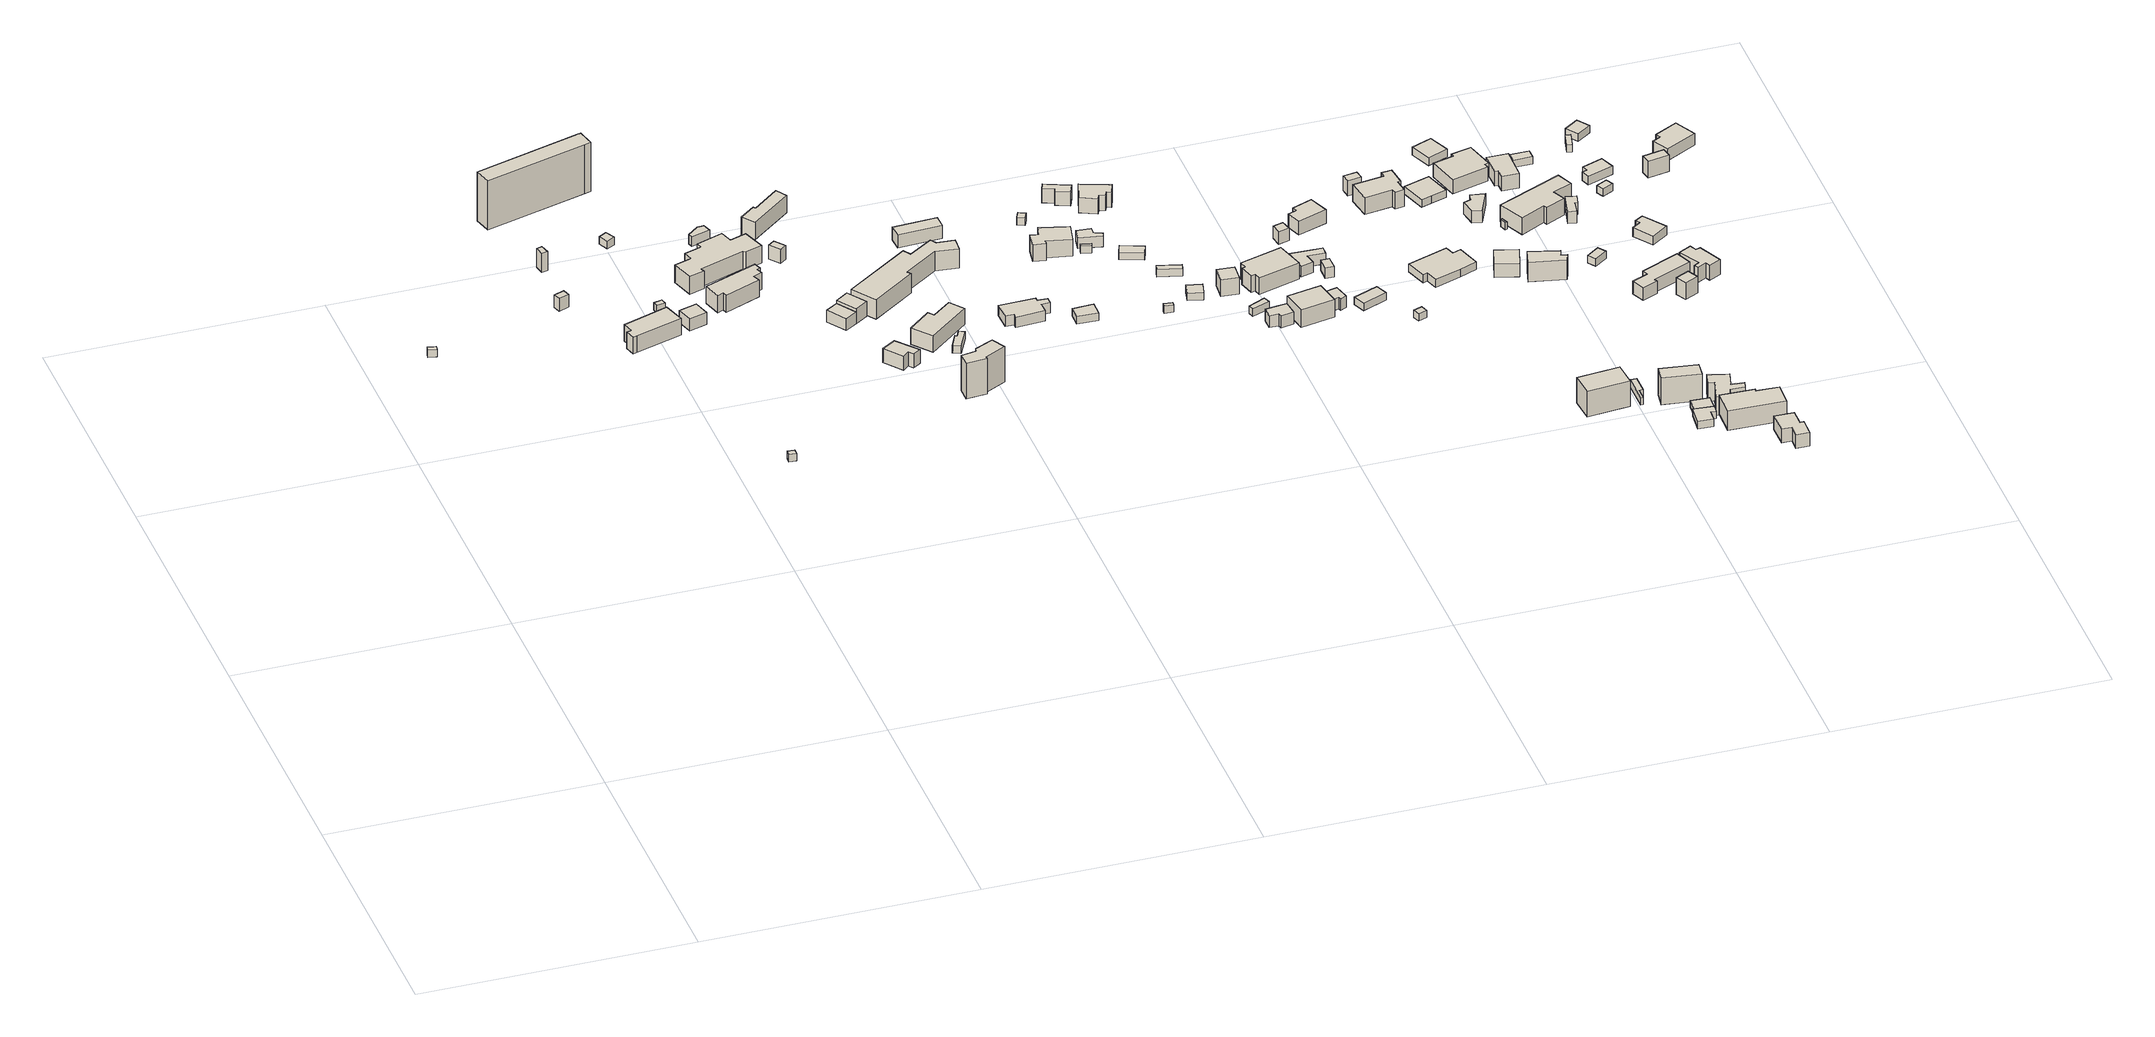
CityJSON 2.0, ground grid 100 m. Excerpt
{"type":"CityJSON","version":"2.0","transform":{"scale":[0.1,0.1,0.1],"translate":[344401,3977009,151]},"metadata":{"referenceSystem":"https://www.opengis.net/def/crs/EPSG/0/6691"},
"CityObjects":{
"building1":{"type":"Building","attributes":{"土砂災害警戒区域.現象区分":"1","土砂災害警戒区域.区域区分":"2","measuredHeight":3},"geometry":[{"type":"Solid","lod":"1","boundaries":[[[[0,1,2,3]],[[2,4,5,3]],[[1,6,4,2]],[[0,7,6,1]],[[3,5,7,0]],[[4,6,7,5]]]]}]},
"building2":{"type":"Building","attributes":{"土砂災害警戒区域.現象区分":"1","土砂災害警戒区域.区域区分":"2","measuredHeight":5.2},"geometry":[{"type":"Solid","lod":"1","boundaries":[[[[8,9,10,11]],[[10,12,13,11]],[[9,14,12,10]],[[8,15,14,9]],[[11,13,15,8]],[[12,14,15,13]]]]}]},
"building3":{"type":"Building","attributes":{"土砂災害警戒区域.現象区分":"1","土砂災害警戒区域.区域区分":"1","measuredHeight":7.7},"geometry":[{"type":"Solid","lod":"1","boundaries":[[[[16,17,18,19]],[[18,20,21,19]],[[17,22,20,18]],[[16,23,22,17]],[[19,21,23,16]],[[20,22,23,21]]]]}]},
"building4":{"type":"Building","attributes":{"measuredHeight":22.4},"geometry":[{"type":"Solid","lod":"1","boundaries":[[[[24,25,26,27,28,29]],[[28,30,31,29]],[[27,32,30,28]],[[26,33,32,27]],[[25,34,33,26]],[[24,35,34,25]],[[29,31,35,24]],[[30,32,33,34,35,31]]]]}]},
"building5":{"type":"Building","attributes":{"土砂災害警戒区域.現象区分":"1","土砂災害警戒区域.区域区分":"1","measuredHeight":7.9},"geometry":[{"type":"Solid","lod":"1","boundaries":[[[[36,37,38,39,40,41,42]],[[41,43,44,42]],[[40,45,43,41]],[[39,46,45,40]],[[38,47,46,39]],[[37,48,47,38]],[[36,49,48,37]],[[42,44,49,36]],[[43,45,46,47,48,49,44]]]]}]},
"building6":{"type":"Building","attributes":{"土砂災害警戒区域.現象区分":"1","土砂災害警戒区域.区域区分":"1","measuredHeight":3.1},"geometry":[{"type":"Solid","lod":"1","boundaries":[[[[50,51,52,53]],[[52,54,55,53]],[[51,56,54,52]],[[50,57,56,51]],[[53,55,57,50]],[[54,56,57,55]]]]}]},
"building7":{"type":"Building","attributes":{"measuredHeight":3},"geometry":[{"type":"Solid","lod":"1","boundaries":[[[[58,59,60,61]],[[60,62,63,61]],[[59,64,62,60]],[[58,65,64,59]],[[61,63,65,58]],[[62,64,65,63]]]]}]},
"building8":{"type":"Building","attributes":{"土砂災害警戒区域.現象区分":"1","土砂災害警戒区域.区域区分":"2","measuredHeight":3},"geometry":[{"type":"Solid","lod":"1","boundaries":[[[[66,67,68,69]],[[68,70,71,69]],[[67,72,70,68]],[[66,73,72,67]],[[69,71,73,66]],[[70,72,73,71]]]]}]},
"building9":{"type":"Building","attributes":{"土砂災害警戒区域.現象区分":"1","土砂災害警戒区域.区域区分":"1","measuredHeight":6.4},"geometry":[{"type":"Solid","lod":"1","boundaries":[[[[74,75,76,77]],[[76,78,79,77]],[[75,80,78,76]],[[74,81,80,75]],[[77,79,81,74]],[[78,80,81,79]]]]}]},
"building10":{"type":"Building","attributes":{"土砂災害警戒区域.現象区分":"1","土砂災害警戒区域.区域区分":"1","measuredHeight":7.9},"geometry":[{"type":"Solid","lod":"1","boundaries":[[[[82,83,84,85,86,87,88,89,90,91]],[[90,92,93,91]],[[89,94,92,90]],[[88,95,94,89]],[[87,96,95,88]],[[86,97,96,87]],[[85,98,97,86]],[[84,99,98,85]],[[83,100,99,84]],[[82,101,100,83]],[[91,93,101,82]],[[92,94,95,96,97,98,99,100,101,93]]]]}]},
"building11":{"type":"Building","attributes":{"土砂災害警戒区域.現象区分":"1","土砂災害警戒区域.区域区分":"2","measuredHeight":10.3},"geometry":[{"type":"Solid","lod":"1","boundaries":[[[[102,103,104,105,106,107,108,109,110,111,112,113,114,115]],[[114,116,117,115]],[[113,118,116,114]],[[112,119,118,113]],[[111,120,119,112]],[[110,121,120,111]],[[109,122,121,110]],[[108,123,122,109]],[[107,124,123,108]],[[106,125,124,107]],[[105,126,125,106]],[[104,127,126,105]],[[103,128,127,104]],[[102,129,128,103]],[[115,117,129,102]],[[116,118,119,120,121,122,123,124,125,126,127,128,129,117]]]]}]},
"building12":{"type":"Building","attributes":{"土砂災害警戒区域.現象区分":"1","土砂災害警戒区域.区域区分":"2","measuredHeight":3.8},"geometry":[{"type":"Solid","lod":"1","boundaries":[[[[130,131,132,133,134]],[[133,135,136,134]],[[132,137,135,133]],[[131,138,137,132]],[[130,139,138,131]],[[134,136,139,130]],[[135,137,138,139,136]]]]}]},
"building13":{"type":"Building","attributes":{"measuredHeight":5.7},"geometry":[{"type":"Solid","lod":"1","boundaries":[[[[140,141,142,143]],[[142,144,145,143]],[[141,146,144,142]],[[140,147,146,141]],[[143,145,147,140]],[[144,146,147,145]]]]}]},
"building14":{"type":"Building","attributes":{"measuredHeight":5.8},"geometry":[{"type":"Solid","lod":"1","boundaries":[[[[148,149,150,151]],[[150,152,153,151]],[[149,154,152,150]],[[148,155,154,149]],[[151,153,155,148]],[[152,154,155,153]]]]}]},
"building15":{"type":"Building","attributes":{"土砂災害警戒区域.現象区分":"1","土砂災害警戒区域.区域区分":"2","measuredHeight":9.2},"geometry":[{"type":"Solid","lod":"1","boundaries":[[[[156,157,158,159,160,161]],[[160,162,163,161]],[[159,164,162,160]],[[158,165,164,159]],[[157,166,165,158]],[[156,167,166,157]],[[161,163,167,156]],[[162,164,165,166,167,163]]]]}]},
"building16":{"type":"Building","attributes":{"measuredHeight":6.6},"geometry":[{"type":"Solid","lod":"1","boundaries":[[[[168,169,170,171]],[[170,172,173,171]],[[169,174,172,170]],[[168,175,174,169]],[[171,173,175,168]],[[172,174,175,173]]]]}]},
"building17":{"type":"Building","attributes":{"measuredHeight":7.8},"geometry":[{"type":"Solid","lod":"1","boundaries":[[[[176,177,178,179,180,181]],[[180,182,183,181]],[[179,184,182,180]],[[178,185,184,179]],[[177,186,185,178]],[[176,187,186,177]],[[181,183,187,176]],[[182,184,185,186,187,183]]]]}]},
"building18":{"type":"Building","attributes":{"measuredHeight":7.6},"geometry":[{"type":"Solid","lod":"1","boundaries":[[[[188,189,190,191,192,193]],[[192,194,195,193]],[[191,196,194,192]],[[190,197,196,191]],[[189,198,197,190]],[[188,199,198,189]],[[193,195,199,188]],[[194,196,197,198,199,195]]]]}]},
"building19":{"type":"Building","attributes":{"measuredHeight":16.4},"geometry":[{"type":"Solid","lod":"1","boundaries":[[[[200,201,202,203,204,205,206,207]],[[206,208,209,207]],[[205,210,208,206]],[[204,211,210,205]],[[203,212,211,204]],[[202,213,212,203]],[[201,214,213,202]],[[200,215,214,201]],[[207,209,215,200]],[[208,210,211,212,213,214,215,209]]]]}]},
"building20":{"type":"Building","attributes":{"土砂災害警戒区域.現象区分":"1","土砂災害警戒区域.区域区分":"1","measuredHeight":10.5},"geometry":[{"type":"Solid","lod":"1","boundaries":[[[[216,217,218,219,220,221,222,223,224,225,226]],[[225,227,228,226]],[[224,229,227,225]],[[223,230,229,224]],[[222,231,230,223]],[[221,232,231,222]],[[220,233,232,221]],[[219,234,233,220]],[[218,235,234,219]],[[217,236,235,218]],[[216,237,236,217]],[[226,228,237,216]],[[227,229,230,231,232,233,234,235,236,237,228]]]]}]},
"building21":{"type":"Building","attributes":{"measuredHeight":3.1},"geometry":[{"type":"Solid","lod":"1","boundaries":[[[[238,239,240,241,242,243]],[[242,244,245,243]],[[241,246,244,242]],[[240,247,246,241]],[[239,248,247,240]],[[238,249,248,239]],[[243,245,249,238]],[[244,246,247,248,249,245]]]]}]},
"building22":{"type":"Building","attributes":{"土砂災害警戒区域.現象区分":"1","土砂災害警戒区域.区域区分":"1","measuredHeight":5.3},"geometry":[{"type":"Solid","lod":"1","boundaries":[[[[250,251,252,253]],[[252,254,255,253]],[[251,256,254,252]],[[250,257,256,251]],[[253,255,257,250]],[[254,256,257,255]]]]}]},
"building23":{"type":"Building","attributes":{"土砂災害警戒区域.現象区分":"1","土砂災害警戒区域.区域区分":"1","measuredHeight":5.1},"geometry":[{"type":"Solid","lod":"1","boundaries":[[[[258,259,260,261,262,263,264,265,266,267]],[[266,268,269,267]],[[265,270,268,266]],[[264,271,270,265]],[[263,272,271,264]],[[262,273,272,263]],[[261,274,273,262]],[[260,275,274,261]],[[259,276,275,260]],[[258,277,276,259]],[[267,269,277,258]],[[268,270,271,272,273,274,275,276,277,269]]]]}]},
"building24":{"type":"Building","attributes":{"土砂災害警戒区域.現象区分":"1","土砂災害警戒区域.区域区分":"1","measuredHeight":3.1},"geometry":[{"type":"Solid","lod":"1","boundaries":[[[[278,279,280,281]],[[280,282,283,281]],[[279,284,282,280]],[[278,285,284,279]],[[281,283,285,278]],[[282,284,285,283]]]]}]},
"building25":{"type":"Building","attributes":{"土砂災害警戒区域.現象区分":"1","土砂災害警戒区域.区域区分":"2","measuredHeight":3.1},"geometry":[{"type":"Solid","lod":"1","boundaries":[[[[286,287,288,289]],[[288,290,291,289]],[[287,292,290,288]],[[286,293,292,287]],[[289,291,293,286]],[[290,292,293,291]]]]}]},
"building26":{"type":"Building","attributes":{"土砂災害警戒区域.現象区分":"1","土砂災害警戒区域.区域区分":"1","measuredHeight":7.9},"geometry":[{"type":"Solid","lod":"1","boundaries":[[[[294,295,296,297,298,299,300,301]],[[300,302,303,301]],[[299,304,302,300]],[[298,305,304,299]],[[297,306,305,298]],[[296,307,306,297]],[[295,308,307,296]],[[294,309,308,295]],[[301,303,309,294]],[[302,304,305,306,307,308,309,303]]]]}]},
"building27":{"type":"Building","attributes":{"measuredHeight":3},"geometry":[{"type":"Solid","lod":"1","boundaries":[[[[310,311,312,313]],[[312,314,315,313]],[[311,316,314,312]],[[310,317,316,311]],[[313,315,317,310]],[[314,316,317,315]]]]}]},
"building28":{"type":"Building","attributes":{"measuredHeight":4.3},"geometry":[{"type":"Solid","lod":"1","boundaries":[[[[318,319,320,321,322,323]],[[322,324,325,323]],[[321,326,324,322]],[[320,327,326,321]],[[319,328,327,320]],[[318,329,328,319]],[[323,325,329,318]],[[324,326,327,328,329,325]]]]}]},
"building29":{"type":"Building","attributes":{"土砂災害警戒区域.現象区分":"1","土砂災害警戒区域.区域区分":"2","measuredHeight":5.7},"geometry":[{"type":"Solid","lod":"1","boundaries":[[[[330,331,332,333,334,335]],[[334,336,337,335]],[[333,338,336,334]],[[332,339,338,333]],[[331,340,339,332]],[[330,341,340,331]],[[335,337,341,330]],[[336,338,339,340,341,337]]]]}]},
"building30":{"type":"Building","attributes":{"measuredHeight":3},"geometry":[{"type":"Solid","lod":"1","boundaries":[[[[342,343,344,345]],[[344,346,347,345]],[[343,348,346,344]],[[342,349,348,343]],[[345,347,349,342]],[[346,348,349,347]]]]}]},
"building31":{"type":"Building","attributes":{"measuredHeight":2.9},"geometry":[{"type":"Solid","lod":"1","boundaries":[[[[350,351,352,353]],[[352,354,355,353]],[[351,356,354,352]],[[350,357,356,351]],[[353,355,357,350]],[[354,356,357,355]]]]}]},
"building32":{"type":"Building","attributes":{"土砂災害警戒区域.現象区分":"1","土砂災害警戒区域.区域区分":"2","measuredHeight":7.5},"geometry":[{"type":"Solid","lod":"1","boundaries":[[[[358,359,360,361,362,363,364,365]],[[364,366,367,365]],[[363,368,366,364]],[[362,369,368,363]],[[361,370,369,362]],[[360,371,370,361]],[[359,372,371,360]],[[358,373,372,359]],[[365,367,373,358]],[[366,368,369,370,371,372,373,367]]]]}]},
"building33":{"type":"Building","attributes":{"measuredHeight":3},"geometry":[{"type":"Solid","lod":"1","boundaries":[[[[374,375,376,377]],[[376,378,379,377]],[[375,380,378,376]],[[374,381,380,375]],[[377,379,381,374]],[[378,380,381,379]]]]}]},
"building34":{"type":"Building","attributes":{"measuredHeight":3},"geometry":[{"type":"Solid","lod":"1","boundaries":[[[[382,383,384,385]],[[384,386,387,385]],[[383,388,386,384]],[[382,389,388,383]],[[385,387,389,382]],[[386,388,389,387]]]]}]},
"building35":{"type":"Building","attributes":{"measuredHeight":7.4},"geometry":[{"type":"Solid","lod":"1","boundaries":[[[[390,391,392,393]],[[392,394,395,393]],[[391,396,394,392]],[[390,397,396,391]],[[393,395,397,390]],[[394,396,397,395]]]]}]},
"building36":{"type":"Building","attributes":{"measuredHeight":3},"geometry":[{"type":"Solid","lod":"1","boundaries":[[[[398,399,400,401]],[[400,402,403,401]],[[399,404,402,400]],[[398,405,404,399]],[[401,403,405,398]],[[402,404,405,403]]]]}]},
"building37":{"type":"Building","attributes":{"measuredHeight":4.8},"geometry":[{"type":"Solid","lod":"1","boundaries":[[[[406,407,408,409,410,411]],[[410,412,413,411]],[[409,414,412,410]],[[408,415,414,409]],[[407,416,415,408]],[[406,417,416,407]],[[411,413,417,406]],[[412,414,415,416,417,413]]]]}]},
"building38":{"type":"Building","attributes":{"measuredHeight":9.7},"geometry":[{"type":"Solid","lod":"1","boundaries":[[[[418,419,420,421,422,423,424,425]],[[424,426,427,425]],[[423,428,426,424]],[[422,429,428,423]],[[421,430,429,422]],[[420,431,430,421]],[[419,432,431,420]],[[418,433,432,419]],[[425,427,433,418]],[[426,428,429,430,431,432,433,427]]]]}]},
"building39":{"type":"Building","attributes":{"measuredHeight":9.2},"geometry":[{"type":"Solid","lod":"1","boundaries":[[[[434,435,436,437]],[[436,438,439,437]],[[435,440,438,436]],[[434,441,440,435]],[[437,439,441,434]],[[438,440,441,439]]]]}]},
"building40":{"type":"Building","attributes":{"measuredHeight":4.6},"geometry":[{"type":"Solid","lod":"1","boundaries":[[[[442,443,444,445,446,447]],[[446,448,449,447]],[[445,450,448,446]],[[444,451,450,445]],[[443,452,451,444]],[[442,453,452,443]],[[447,449,453,442]],[[448,450,451,452,453,449]]]]}]},
"building41":{"type":"Building","attributes":{"measuredHeight":5},"geometry":[{"type":"Solid","lod":"1","boundaries":[[[[454,455,456,457]],[[456,458,459,457]],[[455,460,458,456]],[[454,461,460,455]],[[457,459,461,454]],[[458,460,461,459]]]]}]},
"building42":{"type":"Building","attributes":{"measuredHeight":4.7},"geometry":[{"type":"Solid","lod":"1","boundaries":[[[[462,463,464,465,466,467]],[[466,468,469,467]],[[465,470,468,466]],[[464,471,470,465]],[[463,472,471,464]],[[462,473,472,463]],[[467,469,473,462]],[[468,470,471,472,473,469]]]]}]},
"building43":{"type":"Building","attributes":{"measuredHeight":4.3},"geometry":[{"type":"Solid","lod":"1","boundaries":[[[[474,475,476,477]],[[476,478,479,477]],[[475,480,478,476]],[[474,481,480,475]],[[477,479,481,474]],[[478,480,481,479]]]]}]},
"building44":{"type":"Building","attributes":{"measuredHeight":5.5},"geometry":[{"type":"Solid","lod":"1","boundaries":[[[[482,483,484,485,486,487]],[[486,488,489,487]],[[485,490,488,486]],[[484,491,490,485]],[[483,492,491,484]],[[482,493,492,483]],[[487,489,493,482]],[[488,490,491,492,493,489]]]]}]},
"building45":{"type":"Building","attributes":{"measuredHeight":3},"geometry":[{"type":"Solid","lod":"1","boundaries":[[[[494,495,496,497]],[[496,498,499,497]],[[495,500,498,496]],[[494,501,500,495]],[[497,499,501,494]],[[498,500,501,499]]]]}]},
"building46":{"type":"Building","attributes":{"measuredHeight":13.2},"geometry":[{"type":"Solid","lod":"1","boundaries":[[[[502,503,504,505]],[[504,506,507,505]],[[503,508,506,504]],[[502,509,508,503]],[[505,507,509,502]],[[506,508,509,507]]]]}]},
"building47":{"type":"Building","attributes":{"measuredHeight":3},"geometry":[{"type":"Solid","lod":"1","boundaries":[[[[510,511,512,513]],[[512,514,515,513]],[[511,516,514,512]],[[510,517,516,511]],[[513,515,517,510]],[[514,516,517,515]]]]}]},
"building48":{"type":"Building","attributes":{"measuredHeight":3},"geometry":[{"type":"Solid","lod":"1","boundaries":[[[[518,519,520,521,522,523]],[[522,524,525,523]],[[521,526,524,522]],[[520,527,526,521]],[[519,528,527,520]],[[518,529,528,519]],[[523,525,529,518]],[[524,526,527,528,529,525]]]]}]},
"building49":{"type":"Building","attributes":{"measuredHeight":6},"geometry":[{"type":"Solid","lod":"1","boundaries":[[[[530,531,532,533]],[[532,534,535,533]],[[531,536,534,532]],[[530,537,536,531]],[[533,535,537,530]],[[534,536,537,535]]]]}]},
"building50":{"type":"Building","attributes":{"measuredHeight":3},"geometry":[{"type":"Solid","lod":"1","boundaries":[[[[538,539,540,541,542,543]],[[542,544,545,543]],[[541,546,544,542]],[[540,547,546,541]],[[539,548,547,540]],[[538,549,548,539]],[[543,545,549,538]],[[544,546,547,548,549,545]]]]}]},
"building51":{"type":"Building","attributes":{"measuredHeight":10.8},"geometry":[{"type":"Solid","lod":"1","boundaries":[[[[550,551,552,553]],[[552,554,555,553]],[[551,556,554,552]],[[550,557,556,551]],[[553,555,557,550]],[[554,556,557,555]]]]}]},
"building52":{"type":"Building","attributes":{"measuredHeight":2.6},"geometry":[{"type":"Solid","lod":"1","boundaries":[[[[558,559,560,561]],[[560,562,563,561]],[[559,564,562,560]],[[558,565,564,559]],[[561,563,565,558]],[[562,564,565,563]]]]}]},
"building53":{"type":"Building","attributes":{"measuredHeight":8.4},"geometry":[{"type":"Solid","lod":"1","boundaries":[[[[566,567,568,569,570,571,572,573,574,575]],[[574,576,577,575]],[[573,578,576,574]],[[572,579,578,573]],[[571,580,579,572]],[[570,581,580,571]],[[569,582,581,570]],[[568,583,582,569]],[[567,584,583,568]],[[566,585,584,567]],[[575,577,585,566]],[[576,578,579,580,581,582,583,584,585,577]]]]}]},
"building54":{"type":"Building","attributes":{"measuredHeight":3.2},"geometry":[{"type":"Solid","lod":"1","boundaries":[[[[586,587,588,589,590,591,592,593,594,595]],[[594,596,597,595]],[[593,598,596,594]],[[592,599,598,593]],[[591,600,599,592]],[[590,601,600,591]],[[589,602,601,590]],[[588,603,602,589]],[[587,604,603,588]],[[586,605,604,587]],[[595,597,605,586]],[[596,598,599,600,601,602,603,604,605,597]]]]}]},
"building55":{"type":"Building","attributes":{"measuredHeight":8.6},"geometry":[{"type":"Solid","lod":"1","boundaries":[[[[606,607,608,609,610,611,612,613,614,615]],[[614,616,617,615]],[[613,618,616,614]],[[612,619,618,613]],[[611,620,619,612]],[[610,621,620,611]],[[609,622,621,610]],[[608,623,622,609]],[[607,624,623,608]],[[606,625,624,607]],[[615,617,625,606]],[[616,618,619,620,621,622,623,624,625,617]]]]}]},
"building56":{"type":"Building","attributes":{"measuredHeight":11.1},"geometry":[{"type":"Solid","lod":"1","boundaries":[[[[626,627,628,629,630,631]],[[630,632,633,631]],[[629,634,632,630]],[[628,635,634,629]],[[627,636,635,628]],[[626,637,636,627]],[[631,633,637,626]],[[632,634,635,636,637,633]]]]}]},
"building57":{"type":"Building","attributes":{"measuredHeight":6.4},"geometry":[{"type":"Solid","lod":"1","boundaries":[[[[638,639,640,641,642,643,644,645]],[[644,646,647,645]],[[643,648,646,644]],[[642,649,648,643]],[[641,650,649,642]],[[640,651,650,641]],[[639,652,651,640]],[[638,653,652,639]],[[645,647,653,638]],[[646,648,649,650,651,652,653,647]]]]}]},
"building58":{"type":"Building","attributes":{"measuredHeight":3},"geometry":[{"type":"Solid","lod":"1","boundaries":[[[[654,655,656,657,658]],[[657,659,660,658]],[[656,661,659,657]],[[655,662,661,656]],[[654,663,662,655]],[[658,660,663,654]],[[659,661,662,663,660]]]]}]},
"building59":{"type":"Building","attributes":{"measuredHeight":6.5},"geometry":[{"type":"Solid","lod":"1","boundaries":[[[[664,665,666,667]],[[666,668,669,667]],[[665,670,668,666]],[[664,671,670,665]],[[667,669,671,664]],[[668,670,671,669]]]]}]},
"building60":{"type":"Building","attributes":{"measuredHeight":6.1},"geometry":[{"type":"Solid","lod":"1","boundaries":[[[[672,673,674,675,676,677]],[[676,678,679,677]],[[675,680,678,676]],[[674,681,680,675]],[[673,682,681,674]],[[672,683,682,673]],[[677,679,683,672]],[[678,680,681,682,683,679]]]]}]},
"building61":{"type":"Building","attributes":{"measuredHeight":3.2},"geometry":[{"type":"Solid","lod":"1","boundaries":[[[[684,685,686,687]],[[686,688,689,687]],[[685,690,688,686]],[[684,691,690,685]],[[687,689,691,684]],[[688,690,691,689]]]]}]},
"building62":{"type":"Building","attributes":{"measuredHeight":2.9},"geometry":[{"type":"Solid","lod":"1","boundaries":[[[[692,693,694,695]],[[694,696,697,695]],[[693,698,696,694]],[[692,699,698,693]],[[695,697,699,692]],[[696,698,699,697]]]]}]},
"building63":{"type":"Building","attributes":{"measuredHeight":6.9},"geometry":[{"type":"Solid","lod":"1","boundaries":[[[[700,701,702,703,704,705,706,707]],[[706,708,709,707]],[[705,710,708,706]],[[704,711,710,705]],[[703,712,711,704]],[[702,713,712,703]],[[701,714,713,702]],[[700,715,714,701]],[[707,709,715,700]],[[708,710,711,712,713,714,715,709]]]]}]},
"building64":{"type":"Building","attributes":{"measuredHeight":8.6},"geometry":[{"type":"Solid","lod":"1","boundaries":[[[[716,717,718,719,720,721]],[[720,722,723,721]],[[719,724,722,720]],[[718,725,724,719]],[[717,726,725,718]],[[716,727,726,717]],[[721,723,727,716]],[[722,724,725,726,727,723]]]]}]},
"building65":{"type":"Building","attributes":{"measuredHeight":7},"geometry":[{"type":"Solid","lod":"1","boundaries":[[[[728,729,730,731,732,733]],[[732,734,735,733]],[[731,736,734,732]],[[730,737,736,731]],[[729,738,737,730]],[[728,739,738,729]],[[733,735,739,728]],[[734,736,737,738,739,735]]]]}]},
"building66":{"type":"Building","attributes":{"measuredHeight":8.8},"geometry":[{"type":"Solid","lod":"1","boundaries":[[[[740,741,742,743,744,745,746,747]],[[746,748,749,747]],[[745,750,748,746]],[[744,751,750,745]],[[743,752,751,744]],[[742,753,752,743]],[[741,754,753,742]],[[740,755,754,741]],[[747,749,755,740]],[[748,750,751,752,753,754,755,749]]]]}]},
"building67":{"type":"Building","attributes":{"measuredHeight":3},"geometry":[{"type":"Solid","lod":"1","boundaries":[[[[756,757,758,759]],[[758,760,761,759]],[[757,762,760,758]],[[756,763,762,757]],[[759,761,763,756]],[[760,762,763,761]]]]}]},
"building68":{"type":"Building","attributes":{"measuredHeight":3},"geometry":[{"type":"Solid","lod":"1","boundaries":[[[[764,765,766,767]],[[766,768,769,767]],[[765,770,768,766]],[[764,771,770,765]],[[767,769,771,764]],[[768,770,771,769]]]]}]},
"building69":{"type":"Building","attributes":{"measuredHeight":4.7},"geometry":[{"type":"Solid","lod":"1","boundaries":[[[[772,773,774,775,776,777]],[[776,778,779,777]],[[775,780,778,776]],[[774,781,780,775]],[[773,782,781,774]],[[772,783,782,773]],[[777,779,783,772]],[[778,780,781,782,783,779]]]]}]},
"building70":{"type":"Building","attributes":{"measuredHeight":6.3},"geometry":[{"type":"Solid","lod":"1","boundaries":[[[[784,785,786,787,788,789,790,791]],[[790,792,793,791]],[[789,794,792,790]],[[788,795,794,789]],[[787,796,795,788]],[[786,797,796,787]],[[785,798,797,786]],[[784,799,798,785]],[[791,793,799,784]],[[792,794,795,796,797,798,799,793]]]]}]},
"building71":{"type":"Building","attributes":{"measuredHeight":9},"geometry":[{"type":"Solid","lod":"1","boundaries":[[[[800,801,802,803]],[[802,804,805,803]],[[801,806,804,802]],[[800,807,806,801]],[[803,805,807,800]],[[804,806,807,805]]]]}]},
"building72":{"type":"Building","attributes":{"measuredHeight":3},"geometry":[{"type":"Solid","lod":"1","boundaries":[[[[808,809,810,811]],[[810,812,813,811]],[[809,814,812,810]],[[808,815,814,809]],[[811,813,815,808]],[[812,814,815,813]]]]}]},
"building73":{"type":"Building","attributes":{"measuredHeight":3},"geometry":[{"type":"Solid","lod":"1","boundaries":[[[[816,817,818,819]],[[818,820,821,819]],[[817,822,820,818]],[[816,823,822,817]],[[819,821,823,816]],[[820,822,823,821]]]]}]},
"building74":{"type":"Building","attributes":{"measuredHeight":3.4},"geometry":[{"type":"Solid","lod":"1","boundaries":[[[[824,825,826,827,828,829]],[[828,830,831,829]],[[827,832,830,828]],[[826,833,832,827]],[[825,834,833,826]],[[824,835,834,825]],[[829,831,835,824]],[[830,832,833,834,835,831]]]]}]},
"building75":{"type":"Building","attributes":{"measuredHeight":4.4},"geometry":[{"type":"Solid","lod":"1","boundaries":[[[[836,837,838,839,840,841]],[[840,842,843,841]],[[839,844,842,840]],[[838,845,844,839]],[[837,846,845,838]],[[836,847,846,837]],[[841,843,847,836]],[[842,844,845,846,847,843]]]]}]},
"building76":{"type":"Building","attributes":{"measuredHeight":3},"geometry":[{"type":"Solid","lod":"1","boundaries":[[[[848,849,850,851]],[[850,852,853,851]],[[849,854,852,850]],[[848,855,854,849]],[[851,853,855,848]],[[852,854,855,853]]]]}]},
"building77":{"type":"Building","attributes":{"measuredHeight":7},"geometry":[{"type":"Solid","lod":"1","boundaries":[[[[856,857,858,859,860,861,862,863,864,865]],[[864,866,867,865]],[[863,868,866,864]],[[862,869,868,863]],[[861,870,869,862]],[[860,871,870,861]],[[859,872,871,860]],[[858,873,872,859]],[[857,874,873,858]],[[856,875,874,857]],[[865,867,875,856]],[[866,868,869,870,871,872,873,874,875,867]]]]}]},
"building78":{"type":"Building","attributes":{"measuredHeight":6.7},"geometry":[{"type":"Solid","lod":"1","boundaries":[[[[876,877,878,879]],[[878,880,881,879]],[[877,882,880,878]],[[876,883,882,877]],[[879,881,883,876]],[[880,882,883,881]]]]}]},
"building79":{"type":"Building","attributes":{"measuredHeight":5.9},"geometry":[{"type":"Solid","lod":"1","boundaries":[[[[884,885,886,887,888,889]],[[888,890,891,889]],[[887,892,890,888]],[[886,893,892,887]],[[885,894,893,886]],[[884,895,894,885]],[[889,891,895,884]],[[890,892,893,894,895,891]]]]}]}
},
"vertices":[
[43,1939,483],[39,1921,483],[9,1928,483],[13,1946,483],[9,1928,513],[13,1946,513],[39,1921,513],[43,1939,513],
[507,1980,562],[515,1954,562],[477,1941,562],[468,1967,562],[477,1941,614],[468,1967,614],[515,1954,614],[507,1980,614],
[471,2106,643],[479,2071,643],[458,2067,643],[450,2101,643],[458,2067,720],[450,2101,720],[479,2071,720],[471,2106,720],
[304,2294,738],[696,2403,738],[707,2404,738],[722,2342,738],[696,2335,738],[321,2231,738],[696,2335,937],[321,2231,937],[722,2342,937],[707,2404,937],[696,2403,937],[304,2294,937],
[837,1880,475],[863,1799,475],[688,1746,475],[674,1742,475],[663,1780,475],[680,1785,475],[669,1824,475],[680,1785,542],[669,1824,542],[663,1780,542],[674,1742,542],[688,1746,542],[863,1799,542],[837,1880,542],
[724,2187,640],[742,2151,640],[712,2135,640],[695,2170,640],[712,2135,671],[695,2170,671],[742,2151,671],[724,2187,671],
[1063,1192,328],[1063,1170,328],[1036,1171,328],[1037,1194,328],[1036,1171,358],[1037,1194,358],[1063,1170,358],[1063,1192,358],
[842,1947,497],[847,1926,497],[816,1919,497],[812,1940,497],[816,1919,527],[812,1940,527],[847,1926,527],[842,1947,527],
[947,1895,473],[964,1836,473],[898,1816,473],[880,1875,473],[898,1816,522],[880,1875,522],[964,1836,522],[947,1895,522],
[1200,2034,470],[1210,2007,470],[1198,2002,470],[1207,1979,470],[1174,1966,470],[1184,1941,470],[1051,1887,470],[1045,1903,470],[1023,1893,470],[1003,1960,470],[1023,1893,539],[1003,1960,539],[1045,1903,539],[1051,1887,539],[1184,1941,539],[1174,1966,539],[1207,1979,539],[1198,2002,539],[1210,2007,539],[1200,2034,539],
[1143,2215,488],[1158,2168,488],[1218,2188,488],[1247,2104,488],[1184,2083,488],[1176,2090,488],[1010,2033,488],[1016,2020,488],[960,2002,488],[934,2085,488],[997,2105,488],[986,2139,488],[1051,2160,488],[1044,2181,488],[1051,2160,560],[1044,2181,560],[986,2139,560],[997,2105,560],[934,2085,560],[960,2002,560],[1016,2020,560],[1010,2033,560],[1176,2090,560],[1184,2083,560],[1247,2104,560],[1218,2188,560],[1158,2168,560],[1143,2215,560],
[1073,2266,529],[1097,2268,529],[1107,2235,529],[1037,2214,529],[1032,2233,529],[1037,2214,567],[1032,2233,567],[1107,2235,567],[1097,2268,567],[1073,2266,567],
[1313,2174,462],[1343,2136,462],[1319,2117,462],[1289,2156,462],[1319,2117,519],[1289,2156,519],[1343,2136,519],[1313,2174,519],
[1453,1925,349],[1499,1855,349],[1455,1827,349],[1408,1896,349],[1455,1827,397],[1408,1896,397],[1499,1855,397],[1453,1925,397],
[1394,2397,492],[1419,2358,492],[1268,2238,492],[1234,2281,492],[1290,2326,492],[1297,2318,492],[1290,2326,563],[1297,2318,563],[1234,2281,563],[1268,2238,563],[1419,2358,563],[1394,2397,563],
[1500,1957,348],[1547,1888,348],[1499,1855,348],[1453,1925,348],[1499,1855,409],[1453,1925,409],[1547,1888,409],[1500,1957,409],
[1545,1708,277],[1597,1741,277],[1662,1664,277],[1633,1645,277],[1619,1662,277],[1597,1641,277],[1619,1662,333],[1597,1641,333],[1633,1645,333],[1662,1664,333],[1597,1741,333],[1545,1708,333],
[1751,1849,279],[1767,1829,279],[1837,1885,279],[1876,1834,279],[1724,1710,279],[1668,1779,279],[1724,1710,345],[1668,1779,345],[1876,1834,345],[1837,1885,345],[1767,1829,345],[1751,1849,345],
[1924,1551,219],[1846,1511,219],[1846,1501,219],[1769,1495,219],[1769,1548,219],[1826,1557,219],[1829,1571,219],[1897,1603,219],[1829,1571,362],[1897,1603,362],[1826,1557,362],[1769,1548,362],[1769,1495,362],[1846,1501,362],[1846,1511,362],[1924,1551,362],
[1754,2125,338],[1772,2098,338],[1861,2157,338],[1875,2136,338],[1940,2131,338],[1937,2077,338],[1853,2086,338],[1728,1999,338],[1737,1987,338],[1576,1875,338],[1516,1961,338],[1576,1875,417],[1516,1961,417],[1737,1987,417],[1728,1999,417],[1853,2086,417],[1937,2077,417],[1940,2131,417],[1875,2136,417],[1861,2157,417],[1772,2098,417],[1754,2125,417],
[1853,1758,275],[1813,1679,275],[1786,1692,275],[1811,1745,275],[1819,1741,275],[1832,1767,275],[1819,1741,306],[1832,1767,306],[1811,1745,306],[1786,1692,306],[1813,1679,306],[1853,1758,306],
[1918,2257,379],[1920,2207,379],[1759,2199,379],[1757,2249,379],[1759,2199,432],[1757,2249,432],[1920,2207,432],[1918,2257,432],
[2155,1818,245],[2049,1810,245],[2049,1827,245],[2017,1829,245],[2016,1897,245],[2148,1899,245],[2149,1885,245],[2186,1883,245],[2186,1857,245],[2155,1857,245],[2186,1857,287],[2155,1857,287],[2186,1883,287],[2149,1885,287],[2148,1899,287],[2016,1897,287],[2017,1829,287],[2049,1827,287],[2049,1810,287],[2155,1818,287],
[2336,1845,227],[2335,1788,227],[2258,1791,227],[2259,1841,227],[2258,1791,258],[2259,1841,258],[2335,1788,258],[2336,1845,258],
[2228,2242,363],[2215,2215,363],[2189,2227,363],[2202,2254,363],[2189,2227,394],[2202,2254,394],[2215,2215,394],[2228,2242,394],
[2349,2136,314],[2333,2060,314],[2242,2078,314],[2240,2063,314],[2194,2071,314],[2204,2130,314],[2234,2124,314],[2242,2163,314],[2234,2124,382],[2242,2163,382],[2204,2130,382],[2194,2071,382],[2240,2063,382],[2242,2078,382],[2333,2060,382],[2349,2136,382],
[2404,2074,311],[2401,2062,311],[2364,2071,311],[2367,2082,311],[2364,2071,341],[2367,2082,341],[2401,2062,341],[2404,2074,341],
[2423,2136,315],[2422,2111,315],[2452,2097,315],[2447,2079,315],[2362,2097,315],[2369,2141,315],[2362,2097,358],[2369,2141,358],[2447,2079,358],[2452,2097,358],[2422,2111,358],[2423,2136,358],
[2410,2308,369],[2394,2270,369],[2345,2290,369],[2349,2302,369],[2308,2318,369],[2319,2345,369],[2308,2318,426],[2319,2345,426],[2349,2302,426],[2345,2290,426],[2394,2270,426],[2410,2308,426],
[2592,1775,225],[2590,1760,225],[2558,1763,225],[2560,1778,225],[2558,1763,255],[2560,1778,255],[2590,1760,255],[2592,1775,255],
[2576,2023,299],[2561,1983,299],[2479,2013,299],[2494,2053,299],[2479,2013,328],[2494,2053,328],[2561,1983,328],[2576,2023,328],
[2524,2223,366],[2507,2230,366],[2499,2210,366],[2477,2219,366],[2468,2199,366],[2408,2227,366],[2433,2305,366],[2540,2266,366],[2433,2305,427],[2540,2266,427],[2408,2227,427],[2468,2199,427],[2477,2219,427],[2499,2210,427],[2507,2230,427],[2524,2223,427],
[2668,1902,280],[2661,1879,280],[2577,1902,280],[2583,1926,280],[2577,1902,310],[2583,1926,310],[2661,1879,310],[2668,1902,310],
[2715,1826,240],[2703,1777,240],[2648,1790,240],[2659,1839,240],[2648,1790,270],[2659,1839,270],[2703,1777,270],[2715,1826,270],
[2833,1841,239],[2828,1775,239],[2764,1780,239],[2769,1846,239],[2764,1780,305],[2769,1846,305],[2828,1775,305],[2833,1841,305],
[2899,1723,211],[2908,1698,211],[2841,1672,211],[2835,1693,211],[2841,1672,241],[2835,1693,241],[2908,1698,241],[2899,1723,241],
[2963,1676,188],[2969,1619,188],[2922,1609,188],[2917,1623,188],[2883,1624,188],[2883,1666,188],[2883,1624,236],[2883,1666,236],[2917,1623,236],[2922,1609,236],[2969,1619,236],[2963,1676,236],
[3020,1913,232],[3050,1806,232],[2894,1761,232],[2887,1785,232],[2872,1781,232],[2857,1836,232],[2870,1840,232],[2863,1868,232],[2870,1840,298],[2863,1868,298],[2857,1836,298],[2872,1781,298],[2887,1785,298],[2894,1761,298],[3050,1806,298],[3020,1913,298],
[3098,1721,180],[3116,1625,180],[2989,1601,180],[2971,1697,180],[2989,1601,251],[2971,1697,251],[3116,1625,251],[3098,1721,251],
[3158,1730,178],[3172,1672,178],[3148,1660,178],[3145,1671,178],[3114,1662,178],[3102,1718,178],[3114,1662,224],[3102,1718,224],[3145,1671,224],[3148,1660,224],[3172,1672,224],[3158,1730,224],
[3065,2029,265],[3075,1989,265],[3034,1979,265],[3027,2018,265],[3034,1979,315],[3027,2018,315],[3075,1989,315],[3065,2029,315],
[3044,1901,232],[3164,1898,232],[3162,1865,232],[3099,1867,232],[3106,1829,232],[3060,1815,232],[3106,1829,275],[3060,1815,275],[3099,1867,275],[3162,1865,275],[3164,1898,275],[3044,1901,275],
[3171,1850,219],[3171,1798,219],[3140,1799,219],[3141,1850,219],[3140,1799,262],[3141,1850,262],[3171,1798,262],[3171,1850,262],
[3195,2118,268],[3223,2044,268],[3114,2006,268],[3095,2060,268],[3127,2072,268],[3120,2089,268],[3127,2072,323],[3120,2089,323],[3095,2060,323],[3114,2006,323],[3223,2044,323],[3195,2118,323],
[3304,1744,158],[3322,1699,158],[3230,1662,158],[3212,1707,158],[3230,1662,188],[3212,1707,188],[3322,1699,188],[3304,1744,188],
[3617,552,419],[3775,567,419],[3782,476,419],[3624,461,419],[3782,476,522],[3624,461,522],[3775,567,522],[3617,552,522],
[3414,1596,148],[3423,1570,148],[3390,1559,148],[3381,1585,148],[3390,1559,178],[3381,1585,178],[3423,1570,178],[3414,1596,178],
[3828,549,445],[3828,478,445],[3814,478,445],[3814,435,445],[3805,435,445],[3805,549,445],[3805,435,475],[3805,549,475],[3814,435,475],[3814,478,475],[3828,478,475],[3828,549,475],
[3389,2217,269],[3394,2183,269],[3343,2175,269],[3338,2210,269],[3343,2175,329],[3338,2210,329],[3394,2183,329],[3389,2217,329],
[4011,270,474],[4008,238,474],[3988,240,474],[3985,196,474],[3930,200,474],[3938,277,474],[3930,200,504],[3938,277,504],[3985,196,504],[3988,240,504],[4008,238,504],[4011,270,504],
[4014,444,452],[4006,386,452],[3868,406,452],[3877,464,452],[3868,406,560],[3877,464,560],[4006,386,560],[4014,444,560],
[4016,332,471],[4012,276,471],[3944,281,471],[3948,337,471],[3944,281,497],[3948,337,497],[4012,276,497],[4016,332,497],
[3471,2177,253],[3469,2199,253],[3507,2203,253],[3515,2131,253],[3504,2130,253],[3511,2078,253],[3477,2073,253],[3471,2089,253],[3369,2074,253],[3356,2161,253],[3369,2074,321],[3356,2161,321],[3471,2089,321],[3477,2073,321],[3511,2078,321],[3504,2130,321],[3515,2131,321],[3507,2203,321],[3469,2199,321],[3471,2177,321],
[3607,1920,134],[3613,1903,134],[3619,1886,134],[3650,1897,134],[3677,1810,134],[3612,1784,134],[3514,1751,134],[3499,1797,134],[3483,1791,134],[3457,1869,134],[3483,1791,166],[3457,1869,166],[3499,1797,166],[3514,1751,166],[3612,1784,166],[3677,1810,166],[3650,1897,166],[3619,1886,166],[3613,1903,166],[3607,1920,166],
[4109,403,454],[4094,343,454],[4141,337,454],[4134,311,454],[4083,315,454],[4069,274,454],[4023,285,454],[4045,369,454],[4024,373,454],[4035,422,454],[4024,373,528],[4035,422,528],[4045,369,528],[4023,285,528],[4069,274,528],[4083,315,528],[4134,311,528],[4141,337,528],[4094,343,528],[4109,403,528],
[4154,265,467],[4153,255,467],[4236,252,467],[4232,164,467],[4026,170,467],[4029,269,467],[4026,170,546],[4029,269,546],[4232,164,546],[4236,252,546],[4153,255,546],[4154,265,546],
[4251,140,456],[4250,79,456],[4265,79,456],[4263,10,456],[4214,12,456],[4216,57,456],[4180,58,456],[4179,142,456],[4180,58,511],[4179,142,511],[4216,57,511],[4214,12,511],[4263,10,511],[4265,79,511],[4250,79,511],[4251,140,511],
[3643,2217,227],[3673,2122,227],[3615,2104,227],[3576,2091,227],[3546,2186,227],[3576,2091,257],[3546,2186,257],[3615,2104,257],[3673,2122,257],[3643,2217,257],
[3755,1860,111],[3837,1836,111],[3813,1756,111],[3731,1779,111],[3813,1756,166],[3731,1779,166],[3837,1836,166],[3755,1860,166],
[3744,2071,189],[3750,2099,189],[3803,2089,189],[3758,1994,189],[3725,2004,189],[3715,2062,189],[3725,2004,236],[3715,2062,236],[3758,1994,236],[3803,2089,236],[3750,2099,236],[3744,2071,236],
[3707,2389,255],[3739,2311,255],[3663,2280,255],[3631,2358,255],[3663,2280,287],[3631,2358,287],[3739,2311,287],[3707,2389,287],
[3825,1978,172],[3834,1955,172],[3827,1952,172],[3818,1975,172],[3827,1952,201],[3818,1975,201],[3834,1955,201],[3825,1978,201],
[3749,2275,223],[3746,2288,223],[3821,2306,223],[3849,2198,223],[3834,2195,223],[3839,2176,223],[3702,2140,223],[3672,2255,223],[3702,2140,280],[3672,2255,280],[3839,2176,280],[3834,2195,280],[3849,2198,280],[3821,2306,280],[3746,2288,280],[3749,2275,280],
[3856,1804,95],[3963,1774,95],[3956,1750,95],[3978,1744,95],[3966,1713,95],[3838,1741,95],[3966,1713,174],[3838,1741,174],[3978,1744,174],[3956,1750,174],[3963,1774,174],[3856,1804,174],
[3936,2253,206],[3934,2127,206],[3872,2128,206],[3872,2164,206],[3859,2164,206],[3858,2254,206],[3859,2164,265],[3858,2254,265],[3872,2164,265],[3872,2128,265],[3934,2127,265],[3936,2253,265],
[4072,2128,160],[4098,2069,160],[4026,2037,160],[4048,1990,160],[3975,1956,160],[3968,1970,160],[3877,1923,160],[3832,2021,160],[3877,1923,228],[3832,2021,228],[3968,1970,228],[3975,1956,228],[4048,1990,228],[4026,2037,228],[4098,2069,228],[4072,2128,228],
[4111,1824,92],[4131,1795,92],[4084,1762,92],[4064,1790,92],[4084,1762,122],[4064,1790,122],[4131,1795,122],[4111,1824,122],
[4014,2265,221],[4014,2228,221],[3945,2228,221],[3945,2265,221],[3945,2228,251],[3945,2265,251],[4014,2228,251],[4014,2265,251],
[4106,2032,151],[4096,1992,151],[4086,1994,151],[4077,1945,151],[4047,1951,151],[4068,2041,151],[4047,1951,199],[4068,2041,199],[4077,1945,199],[4086,1994,199],[4096,1992,199],[4106,2032,199],
[4374,1771,24],[4399,1710,24],[4255,1647,24],[4260,1637,24],[4203,1612,24],[4182,1661,24],[4241,1687,24],[4232,1708,24],[4241,1687,76],[4232,1708,76],[4182,1661,76],[4203,1612,76],[4260,1637,76],[4255,1647,76],[4399,1710,76],[4374,1771,76],
[4398,1624,5],[4348,1600,5],[4328,1640,5],[4378,1664,5],[4328,1640,73],[4378,1664,73],[4348,1600,73],[4398,1624,73],
[4240,2125,145],[4254,2098,145],[4214,2077,145],[4200,2104,145],[4214,2077,175],[4200,2104,175],[4254,2098,175],[4240,2125,175],
[4187,2343,200],[4173,2284,200],[4155,2289,200],[4169,2347,200],[4155,2289,230],[4169,2347,230],[4173,2284,230],[4187,2343,230],
[4258,2226,159],[4278,2172,159],[4181,2137,159],[4170,2170,159],[4189,2177,159],[4181,2198,159],[4189,2177,193],[4181,2198,193],[4170,2170,193],[4181,2137,193],[4278,2172,193],[4258,2226,193],
[4272,1935,61],[4304,1957,61],[4293,1972,61],[4324,1992,61],[4383,1908,61],[4321,1865,61],[4383,1908,97],[4321,1865,97],[4324,1992,97],[4293,1972,97],[4304,1957,97],[4272,1935,97],
[4231,2413,204],[4262,2369,204],[4210,2331,204],[4179,2376,204],[4210,2331,234],[4179,2376,234],[4262,2369,234],[4231,2413,234],
[4507,1709,3],[4462,1687,3],[4454,1705,3],[4422,1688,3],[4413,1705,3],[4433,1715,3],[4390,1794,3],[4436,1818,3],[4448,1794,3],[4465,1798,3],[4448,1794,63],[4465,1798,63],[4436,1818,63],[4390,1794,63],[4433,1715,63],[4413,1705,63],[4422,1688,63],[4454,1705,63],[4462,1687,63],[4507,1709,63],
[4467,2195,138],[4474,2159,138],[4395,2144,138],[4388,2180,138],[4395,2144,205],[4388,2180,205],[4474,2159,205],[4467,2195,205],
[4601,2269,147],[4485,2208,147],[4453,2269,147],[4485,2286,147],[4475,2304,147],[4560,2349,147],[4475,2304,194],[4560,2349,194],[4485,2286,194],[4453,2269,194],[4485,2208,194],[4601,2269,194]
]}
